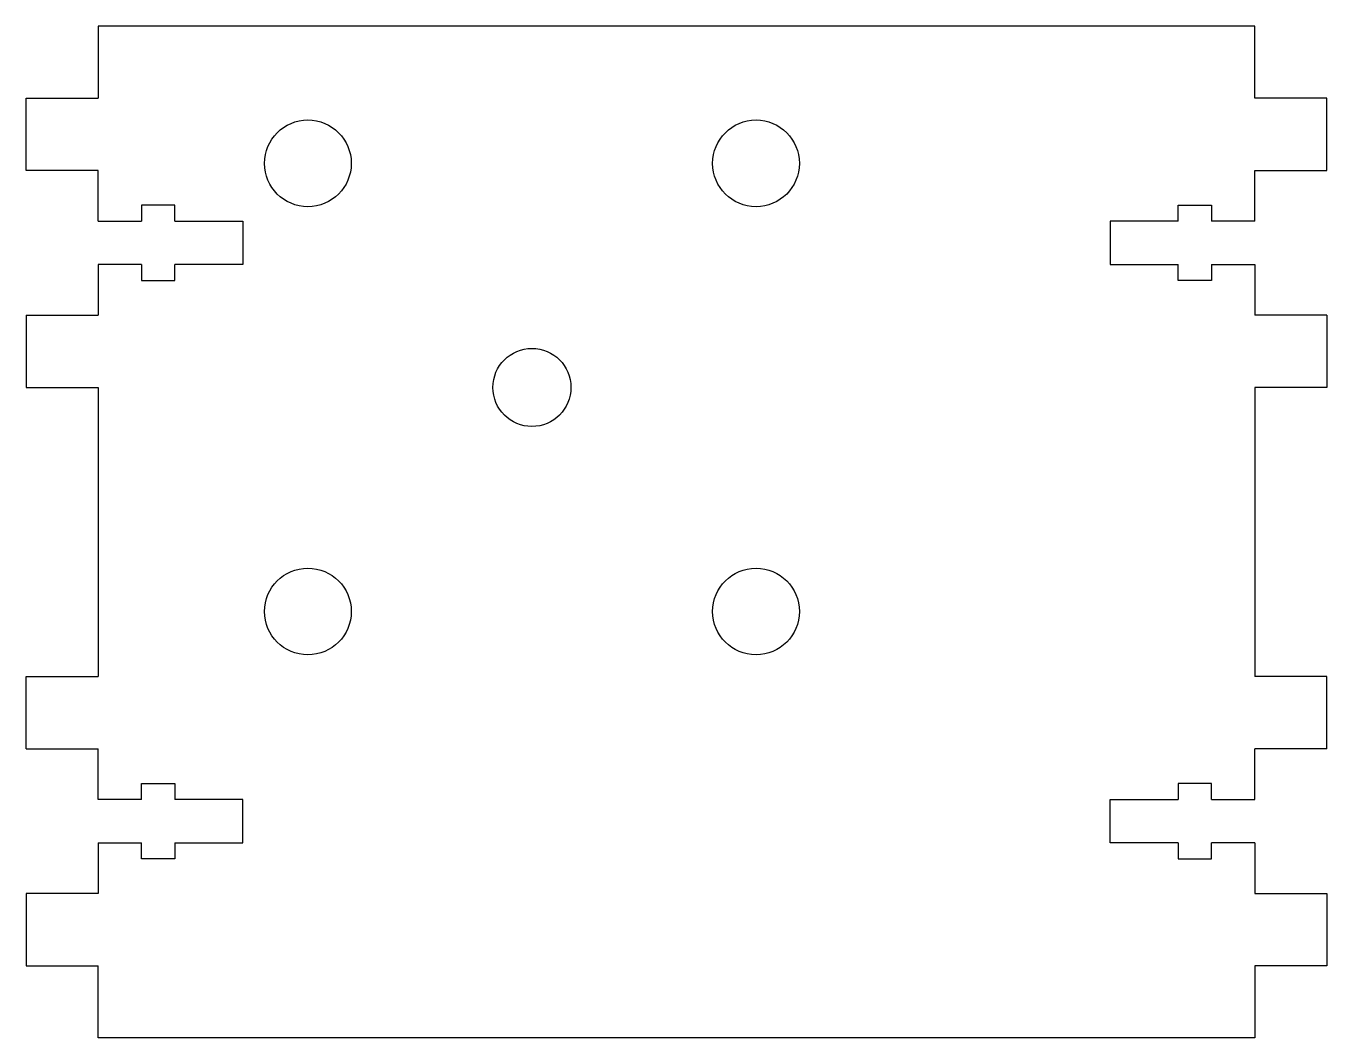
# Model space of a CAD drawing. Header units: millimetres. Extents: x -85 to 5, y 0 to 70.
import ezdxf

# ---------------------------------------------------------------- set-up
doc = ezdxf.new("R2010")
doc.units = ezdxf.units.MM

msp = doc.modelspace()

# ---------------------------------------------------------------- linework, layer by layer
at = {"color": 7, "linetype": 'Continuous', "lineweight": 25}
for p, q in [((0, 70), (-80, 70)), ((-80, 70), (-80, 65)), ((0, 65), (0, 70)), ((-85, 65), (-80, 65)), ((-85, 60), (-85, 65)), ((5, 65), (0, 65)), ((5, 60), (5, 65)), ((-80, 60), (-85, 60)), ((-80, 56.5), (-80, 60)), ((0, 56.5), (0, 60)), ((0, 60), (5, 60)), ((-77, 57.6), (-77, 56.5)), ((-74.7, 57.6), (-77, 57.6)), ((-74.7, 56.5), (-74.7, 57.6)), ((-5.3, 56.5), (-5.3, 57.6)), ((-5.3, 57.6), (-3, 57.6)), ((-3, 57.6), (-3, 56.5)), ((-80, 56.5), (-77, 56.5)), ((-74.7, 56.5), (-70, 56.5)), ((-70, 56.5), (-70, 53.5)), ((-10, 56.5), (-10, 53.5)), ((-5.3, 56.5), (-10, 56.5)), ((0, 56.5), (-3, 56.5)), ((-77, 53.5), (-80, 53.5)), ((-80, 53.5), (-80, 50)), ((-77, 53.5), (-77, 52.4)), ((-70, 53.5), (-74.7, 53.5)), ((-74.7, 52.4), (-74.7, 53.5)), ((-10, 53.5), (-5.3, 53.5)), ((-5.3, 52.4), (-5.3, 53.5)), ((-3, 53.5), (0, 53.5)), ((-3, 53.5), (-3, 52.4)), ((0, 53.5), (0, 50)), ((-77, 52.4), (-74.7, 52.4)), ((-3, 52.4), (-5.3, 52.4)), ((-85, 50), (-80, 50)), ((-85, 50), (-85, 45)), ((5, 50), (0, 50)), ((5, 50), (5, 45)), ((-85, 45), (-80, 45)), ((-80, 45), (-80, 25)), ((0, 45), (0, 25)), ((5, 45), (0, 45)), ((-85, 25), (-80, 25)), ((-85, 20), (-85, 25)), ((5, 25), (0, 25)), ((5, 20), (5, 25)), ((-85, 20), (-80, 20)), ((-80, 16.5), (-80, 20)), ((0, 16.5), (0, 20)), ((5, 20), (0, 20)), ((-77, 16.5), (-77, 17.6)), ((-77, 17.6), (-74.7, 17.6)), ((-74.7, 17.6), (-74.7, 16.5)), ((-5.3, 17.6), (-5.3, 16.5)), ((-3, 17.6), (-5.3, 17.6)), ((-3, 16.5), (-3, 17.6)), ((-77, 16.5), (-80, 16.5)), ((-70, 16.5), (-74.7, 16.5)), ((-70, 13.5), (-70, 16.5)), ((-10, 13.5), (-10, 16.5)), ((-10, 16.5), (-5.3, 16.5)), ((-3, 16.5), (0, 16.5)), ((-80, 13.5), (-77, 13.5)), ((-80, 13.5), (-80, 10)), ((-77, 12.4), (-77, 13.5)), ((-74.7, 13.5), (-70, 13.5)), ((-74.7, 13.5), (-74.7, 12.4)), ((-5.3, 13.5), (-10, 13.5)), ((-5.3, 13.5), (-5.3, 12.4)), ((0, 13.5), (-3, 13.5)), ((-3, 12.4), (-3, 13.5)), ((0, 13.5), (0, 10)), ((-74.7, 12.4), (-77, 12.4)), ((-5.3, 12.4), (-3, 12.4)), ((-80, 10), (-85, 10)), ((-85, 10), (-85, 5)), ((0, 10), (5, 10)), ((5, 10), (5, 5)), ((-85, 5), (-80, 5)), ((-80, 0), (-80, 5)), ((0, 5), (0, 0)), ((5, 5), (0, 5)), ((0, 0), (-80, 0))]:
    msp.add_line(p, q, dxfattribs=at)
for centre, radius in [((-65.5, 60.5), 3), ((-34.5, 60.5), 3), ((-50, 45), 2.7), ((-65.5, 29.5), 3), ((-34.5, 29.5), 3)]:
    msp.add_circle(centre, radius, dxfattribs=at)

doc.saveas('drawing.dxf')
